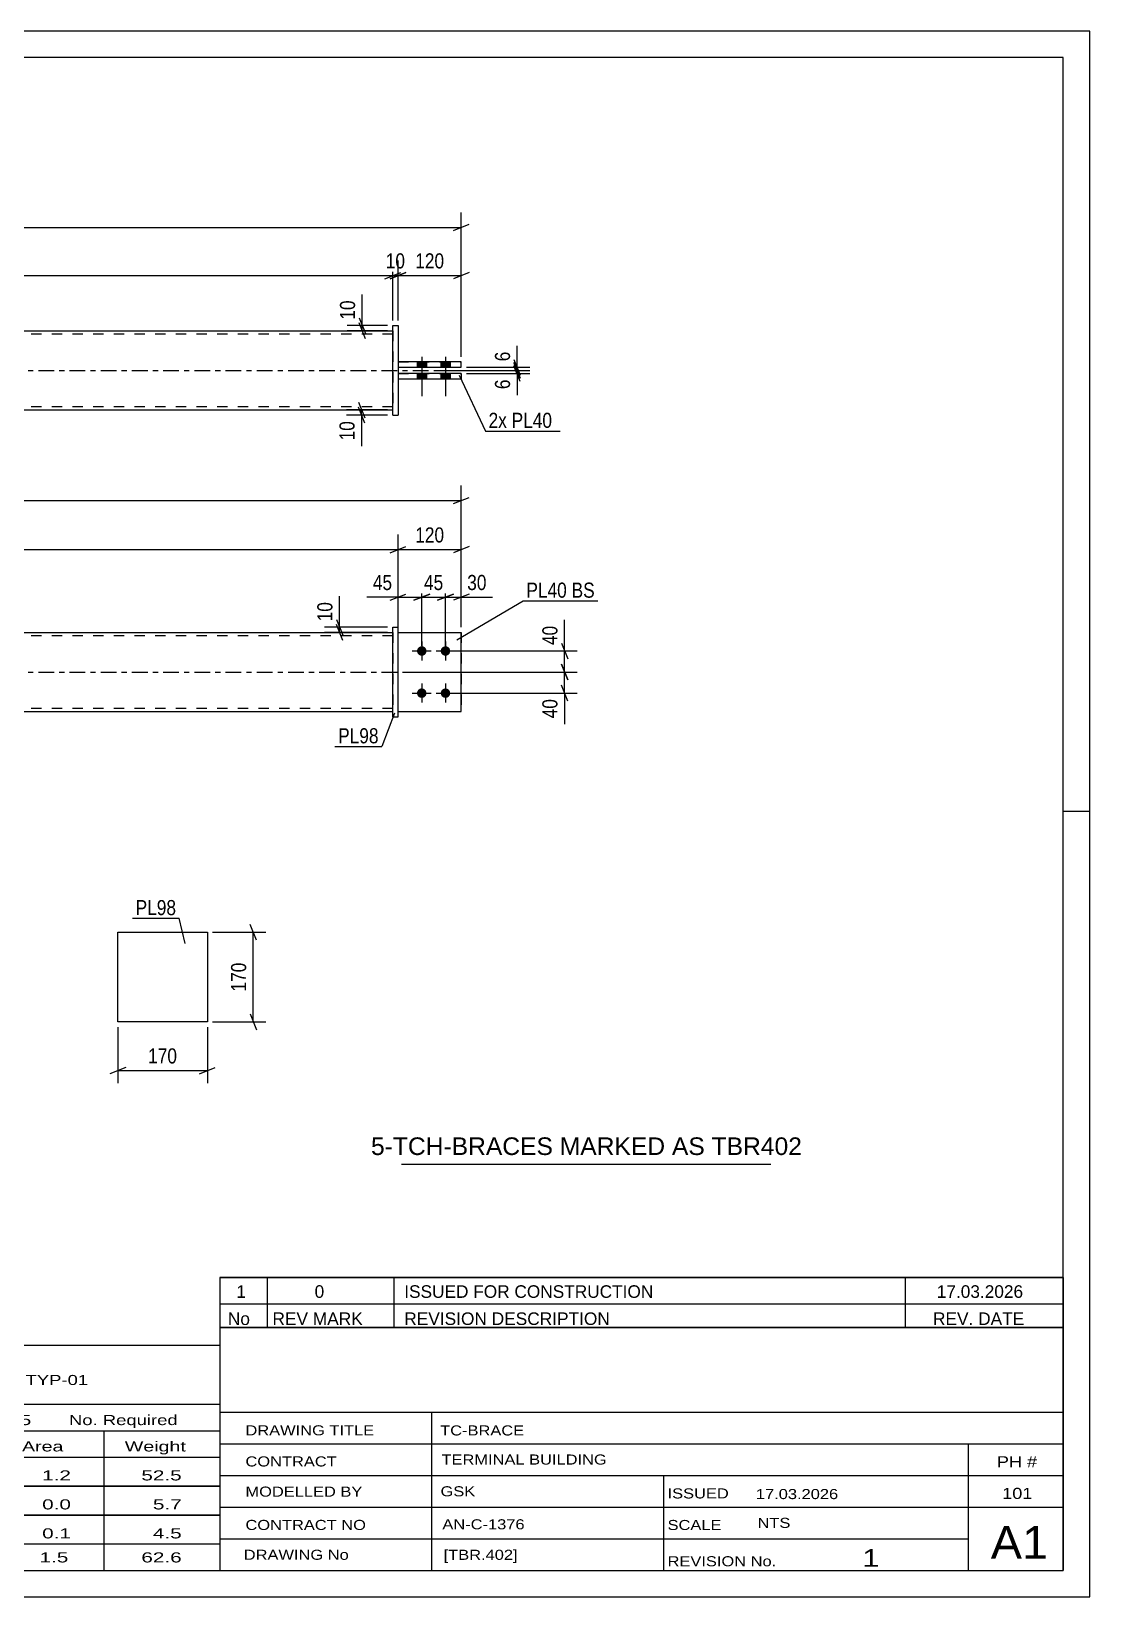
# Model space of a CAD drawing. Header units: millimetres. Extents: x 0 to 420, y 0 to 297.
# Drawn here: x 219.3 to 420, y 0 to 297 of the extents above; entities that cross this region are included whole.
import ezdxf

# ---------------------------------------------------------------- set-up
doc = ezdxf.new("R2010")
doc.units = ezdxf.units.MM
doc.linetypes.add('DXK_LINE_DOT2', pattern=[3.9198, 1.9599, -1.9599])
doc.linetypes.add('DXK_LINE_DOT3', pattern=[5.9187, 2.979, -0.9799, 0.9799, -0.9799])
doc.styles.add('Arial', font='ARIAL.TTF', dxfattribs={"height": 0.2})
doc.styles.add('Arial Narrow', font='ARIALN.TTF', dxfattribs={"height": 0.2})

# ---------------------------------------------------------------- blocks, each defined once
blk = doc.blocks.new('Unknown-580606885-1163')
at = {"color": 5, "linetype": 'Continuous'}
for p, q in [((420, 297), (0, 297)), ((420, 0), (420, 297)), ((415, 292), (5, 292)), ((415, 5), (415, 292)), ((420, 149), (415, 149)), ((5, 5), (415, 5)), ((0, 0), (420, 0))]:
    blk.add_line(p, q, dxfattribs=at)
blk = doc.blocks.new('Bolt-580606885-1761 - 1738')
at = {"linetype": 'Continuous'}
for points in [[(293.32, 180.33), (293.51, 180.31), (293.68, 180.25), (293.85, 180.15), (293.99, 180.03), (294.1, 179.88), (294.17, 179.7), (294.21, 179.52), (294.21, 179.33), (294.17, 179.15), (294.1, 178.98), (293.99, 178.82), (293.85, 178.7), (293.68, 178.6), (293.51, 178.55), (293.32, 178.53), (293.13, 178.55), (292.95, 178.6), (292.79, 178.7), (292.65, 178.82), (292.54, 178.98), (292.46, 179.15), (292.42, 179.33), (292.42, 179.52), (292.46, 179.7), (292.54, 179.88), (292.65, 180.03), (292.79, 180.15), (292.95, 180.25), (293.13, 180.31)], [(297.82, 180.33), (298.01, 180.31), (298.18, 180.25), (298.35, 180.15), (298.49, 180.03), (298.6, 179.88), (298.67, 179.7), (298.71, 179.52), (298.71, 179.33), (298.67, 179.15), (298.6, 178.98), (298.49, 178.82), (298.35, 178.7), (298.18, 178.6), (298.01, 178.55), (297.82, 178.53), (297.63, 178.55), (297.45, 178.6), (297.29, 178.7), (297.15, 178.82), (297.04, 178.98), (296.96, 179.15), (296.92, 179.33), (296.92, 179.52), (296.96, 179.7), (297.04, 179.88), (297.15, 180.03), (297.29, 180.15), (297.45, 180.25), (297.63, 180.31)], [(293.32, 172.33), (293.51, 172.31), (293.68, 172.25), (293.85, 172.15), (293.99, 172.03), (294.1, 171.88), (294.17, 171.7), (294.21, 171.52), (294.21, 171.33), (294.17, 171.15), (294.1, 170.98), (293.99, 170.82), (293.85, 170.7), (293.68, 170.6), (293.51, 170.55), (293.32, 170.53), (293.13, 170.55), (292.95, 170.6), (292.79, 170.7), (292.65, 170.82), (292.54, 170.98), (292.46, 171.15), (292.42, 171.33), (292.42, 171.52), (292.46, 171.7), (292.54, 171.88), (292.65, 172.03), (292.79, 172.15), (292.95, 172.25), (293.13, 172.31)], [(297.82, 172.33), (298.01, 172.31), (298.18, 172.25), (298.35, 172.15), (298.49, 172.03), (298.6, 171.88), (298.67, 171.7), (298.71, 171.52), (298.71, 171.33), (298.67, 171.15), (298.6, 170.98), (298.49, 170.82), (298.35, 170.7), (298.18, 170.6), (298.01, 170.55), (297.82, 170.53), (297.63, 170.55), (297.45, 170.6), (297.29, 170.7), (297.15, 170.82), (297.04, 170.98), (296.96, 171.15), (296.92, 171.33), (296.92, 171.52), (296.96, 171.7), (297.04, 171.88), (297.15, 172.03), (297.29, 172.15), (297.45, 172.25), (297.63, 172.31)]]:
    blk.add_hatch(color=1, dxfattribs=at).paths.add_polyline_path(points)
at = {"color": 1, "linetype": 'Continuous'}
for p, q in [((293.32, 181.23), (293.32, 177.63)), ((297.82, 181.23), (297.82, 177.63)), ((291.52, 179.43), (295.12, 179.43)), ((296.02, 179.43), (299.62, 179.43)), ((293.32, 173.23), (293.32, 169.63)), ((297.82, 173.23), (297.82, 169.63)), ((291.52, 171.43), (295.12, 171.43)), ((296.02, 171.43), (299.62, 171.43))]:
    blk.add_line(p, q, dxfattribs=at)
blk = doc.blocks.new('Part-580606885-1755 - 1738')
at = {"color": 2, "linetype": 'Continuous'}
for p, q in [((287.82, 183.93), (288.82, 183.93)), ((287.82, 166.93), (287.82, 183.93)), ((288.82, 166.93), (288.82, 183.93)), ((287.82, 166.93), (287.82, 166.93)), ((287.82, 166.93), (288.82, 166.93))]:
    blk.add_line(p, q, dxfattribs=at)
at = {"color": 7, "linetype": 'DXK_LINE_DOT2'}
for p, q in [((287.82, 183.93), (288.82, 183.93)), ((287.82, 166.93), (288.82, 166.93))]:
    blk.add_line(p, q, dxfattribs=at)
blk = doc.blocks.new('Part-580606885-1760 - 1738')
at = {"color": 2, "linetype": 'Continuous'}
for p, q in [((94.47, 182.93), (287.82, 182.93)), ((94.47, 167.93), (287.82, 167.93))]:
    blk.add_line(p, q, dxfattribs=at)
at = {"color": 7, "linetype": 'DXK_LINE_DOT2'}
for p, q in [((94.47, 167.93), (94.47, 182.93)), ((287.82, 182.33), (94.47, 182.33)), ((287.82, 182.93), (287.82, 167.93)), ((287.82, 168.53), (94.47, 168.53))]:
    blk.add_line(p, q, dxfattribs=at)
at = {"color": 7, "linetype": 'DXK_LINE_DOT3'}
blk.add_line((84.47, 175.43), (297.82, 175.43), dxfattribs=at)
blk = doc.blocks.new('Part-580606885-1783 - 1738')
at = {"color": 2, "linetype": 'Continuous'}
for p, q in [((288.82, 182.93), (300.82, 182.93)), ((300.82, 182.93), (300.82, 182.93)), ((300.82, 167.93), (300.82, 182.93)), ((288.82, 167.93), (300.82, 167.93))]:
    blk.add_line(p, q, dxfattribs=at)
at = {"color": 7, "linetype": 'DXK_LINE_DOT2'}
for p, q in [((288.82, 182.93), (300.82, 182.93)), ((288.82, 167.93), (288.82, 182.93)), ((288.82, 167.93), (288.82, 167.93)), ((288.82, 167.93), (300.82, 167.93))]:
    blk.add_line(p, q, dxfattribs=at)
blk = doc.blocks.new('Part-580606885-1788 - 1738')
at = {"color": 7, "linetype": 'DXK_LINE_DOT2'}
for p, q in [((288.82, 182.93), (300.82, 182.93)), ((288.82, 167.93), (288.82, 182.93)), ((288.82, 182.93), (300.82, 182.93)), ((300.82, 182.93), (300.82, 182.93)), ((300.82, 182.93), (300.82, 167.93)), ((288.82, 167.93), (288.82, 167.93)), ((288.82, 167.93), (300.82, 167.93)), ((288.82, 167.93), (300.82, 167.93))]:
    blk.add_line(p, q, dxfattribs=at)
blk = doc.blocks.new('Part-580606885-1431 - 1390')
at = {"color": 2, "linetype": 'Continuous'}
for p, q in [((287.82, 241.16), (287.82, 241.16)), ((287.82, 224.16), (287.82, 241.16)), ((287.82, 241.16), (288.82, 241.16)), ((288.82, 241.16), (288.82, 241.16)), ((288.82, 241.16), (288.82, 224.16)), ((287.82, 224.16), (288.82, 224.16)), ((287.82, 224.16), (287.82, 224.16)), ((288.82, 224.16), (288.82, 224.16))]:
    blk.add_line(p, q, dxfattribs=at)
at = {"color": 7, "linetype": 'DXK_LINE_DOT2'}
for p, q in [((287.82, 241.16), (288.82, 241.16)), ((287.82, 224.16), (288.82, 224.16)), ((288.82, 224.16), (288.82, 224.16))]:
    blk.add_line(p, q, dxfattribs=at)
blk = doc.blocks.new('Bolt-580606885-1404 - 1390')
at = {"linetype": 'Continuous'}
for points in [[(294.22, 234.26), (292.42, 234.26), (292.42, 233.26), (294.22, 233.26)], [(294.22, 234.26), (292.42, 234.26), (292.42, 233.26), (294.22, 233.26)], [(294.22, 232.06), (292.42, 232.06), (292.42, 231.06), (294.22, 231.06)], [(294.22, 232.06), (292.42, 232.06), (292.42, 231.06), (294.22, 231.06)], [(298.72, 234.26), (296.92, 234.26), (296.92, 233.26), (298.72, 233.26)], [(298.72, 234.26), (296.92, 234.26), (296.92, 233.26), (298.72, 233.26)], [(298.72, 232.06), (296.92, 232.06), (296.92, 231.06), (298.72, 231.06)], [(298.72, 232.06), (296.92, 232.06), (296.92, 231.06), (298.72, 231.06)]]:
    blk.add_hatch(color=1, dxfattribs=at).paths.add_polyline_path(points)
at = {"color": 1, "linetype": 'Continuous'}
for p, q in [((293.32, 235.26), (293.32, 227.76)), ((293.32, 235.26), (293.32, 227.76)), ((297.82, 235.26), (297.82, 227.76)), ((297.82, 235.26), (297.82, 227.76)), ((292.42, 234.26), (292.42, 233.26)), ((292.42, 234.26), (292.42, 233.26)), ((292.42, 232.06), (292.42, 231.06)), ((292.42, 232.06), (292.42, 231.06)), ((294.22, 234.26), (294.22, 233.26)), ((294.22, 234.26), (294.22, 233.26)), ((294.22, 232.06), (294.22, 231.06)), ((294.22, 232.06), (294.22, 231.06)), ((296.92, 234.26), (296.92, 233.26)), ((296.92, 234.26), (296.92, 233.26)), ((296.92, 232.06), (296.92, 231.06)), ((296.92, 232.06), (296.92, 231.06)), ((298.72, 234.26), (298.72, 233.26)), ((298.72, 234.26), (298.72, 233.26)), ((298.72, 232.06), (298.72, 231.06)), ((298.72, 232.06), (298.72, 231.06))]:
    blk.add_line(p, q, dxfattribs=at)
blk = doc.blocks.new('Part-580606885-1430 - 1390')
at = {"color": 2, "linetype": 'Continuous'}
for p, q in [((94.47, 240.16), (287.82, 240.16)), ((94.47, 225.16), (287.82, 225.16))]:
    blk.add_line(p, q, dxfattribs=at)
at = {"color": 7, "linetype": 'DXK_LINE_DOT2'}
for p, q in [((94.47, 240.16), (94.47, 225.16)), ((287.82, 239.56), (94.47, 239.56)), ((287.82, 240.16), (287.82, 225.16)), ((287.82, 225.76), (94.47, 225.76))]:
    blk.add_line(p, q, dxfattribs=at)
at = {"color": 7, "linetype": 'DXK_LINE_DOT3'}
blk.add_line((84.47, 232.66), (297.82, 232.66), dxfattribs=at)
blk = doc.blocks.new('Part-580606885-1457 - 1390')
at = {"color": 2, "linetype": 'Continuous'}
for p, q in [((300.82, 232.06), (288.82, 232.06)), ((300.82, 232.06), (300.82, 231.06)), ((288.82, 231.06), (300.82, 231.06))]:
    blk.add_line(p, q, dxfattribs=at)
at = {"color": 7, "linetype": 'DXK_LINE_DOT2'}
for p, q in [((288.82, 232.06), (288.82, 231.06)), ((288.82, 232.06), (300.82, 232.06)), ((288.82, 231.06), (300.82, 231.06))]:
    blk.add_line(p, q, dxfattribs=at)
blk = doc.blocks.new('Part-580606885-1462 - 1390')
at = {"color": 2, "linetype": 'Continuous'}
for p, q in [((300.82, 234.26), (288.82, 234.26)), ((288.82, 233.26), (300.82, 233.26)), ((300.82, 233.26), (300.82, 234.26))]:
    blk.add_line(p, q, dxfattribs=at)
at = {"color": 7, "linetype": 'DXK_LINE_DOT2'}
for p, q in [((288.82, 234.26), (288.82, 233.26)), ((288.82, 234.26), (300.82, 234.26)), ((288.82, 233.26), (300.82, 233.26))]:
    blk.add_line(p, q, dxfattribs=at)
blk = doc.blocks.new('Part-580606885-2280 - 2274')
at = {"color": 2, "linetype": 'Continuous'}
for p, q in [((235.66, 109.06), (235.66, 126.06)), ((235.66, 126.06), (252.66, 126.06)), ((252.66, 126.06), (252.66, 109.06)), ((252.66, 109.06), (235.66, 109.06))]:
    blk.add_line(p, q, dxfattribs=at)
blk = doc.blocks.new('StraightDimension-580606885-1951 - 1738')
at = {"color": 7, "linetype": 'Continuous'}
for p, q in [((82.97, 208.58), (79.97, 207.38)), ((81.47, 183.93), (81.47, 210.83)), ((81.47, 207.98), (300.82, 207.98)), ((299.32, 207.38), (302.32, 208.58)), ((300.82, 183.93), (300.82, 210.83))]:
    blk.add_line(p, q, dxfattribs=at)
at = {"color": 0}
blk.add_wipeout([(195.4, 208.73), (195.4, 212.93), (186.89, 212.93), (186.89, 208.73)], dxfattribs=at)
at = {"color": 3, "style": 'Arial Narrow'}
blk.add_text('2193', height=2.863, dxfattribs=at).set_placement((187.49, 209.33))
blk = doc.blocks.new('StraightDimension-580606885-1790 - 1738')
at = {"color": 7, "linetype": 'Continuous'}
for p, q in [((277.12, 185.43), (278.32, 182.43)), ((278.32, 181.43), (277.12, 184.43)), ((286.82, 183.93), (274.87, 183.93)), ((286.82, 182.93), (274.87, 182.93)), ((277.72, 182.93), (277.72, 183.93))]:
    blk.add_line(p, q, dxfattribs=at)
at = {"color": 0}
blk.add_wipeout([(276.97, 189.31), (272.77, 189.31), (272.77, 184.45), (276.97, 184.45)], dxfattribs=at)
at = {"color": 7, "linetype": 'Continuous'}
blk.add_line((277.72, 183.93), (277.72, 189.83), dxfattribs=at)
blk.add_line((277.72, 183.93), (277.72, 189.83), dxfattribs=at)
at = {"color": 3, "style": 'Arial Narrow'}
blk.add_text('10', height=2.863, rotation=90.0002, dxfattribs=at).set_placement((276.37, 185.05))
blk = doc.blocks.new('StraightDimension-580606885-2000 - 1738')
at = {"color": 7, "linetype": 'Continuous'}
for p, q in [((296.32, 189.04), (299.32, 190.24)), ((297.82, 180.43), (297.82, 192.49)), ((302.32, 190.24), (299.32, 189.04)), ((300.82, 183.93), (300.82, 192.49)), ((297.82, 189.64), (300.82, 189.64))]:
    blk.add_line(p, q, dxfattribs=at)
at = {"color": 0}
blk.add_wipeout([(306.2, 190.39), (306.2, 194.59), (301.34, 194.59), (301.34, 190.39)], dxfattribs=at)
at = {"color": 7, "linetype": 'Continuous'}
blk.add_line((300.82, 189.64), (306.72, 189.64), dxfattribs=at)
blk.add_line((300.82, 189.64), (306.72, 189.64), dxfattribs=at)
at = {"color": 3, "style": 'Arial Narrow'}
blk.add_text('30', height=2.863, dxfattribs=at).set_placement((301.94, 190.99))
blk = doc.blocks.new('StraightDimension-580606885-1893 - 1738')
at = {"color": 7, "linetype": 'Continuous'}
for p, q in [((94.97, 199.26), (91.97, 198.06)), ((93.47, 183.93), (93.47, 201.51)), ((287.32, 198.06), (290.32, 199.26)), ((288.82, 183.93), (288.82, 201.51)), ((93.47, 198.66), (288.82, 198.66))]:
    blk.add_line(p, q, dxfattribs=at)
at = {"color": 0}
blk.add_wipeout([(195.4, 199.41), (195.4, 203.61), (186.89, 203.61), (186.89, 199.41)], dxfattribs=at)
at = {"color": 3, "style": 'Arial Narrow'}
blk.add_text('1953', height=2.863, dxfattribs=at).set_placement((187.49, 200.01))
blk = doc.blocks.new('StraightDimension-580606885-1912 - 1738')
at = {"color": 7, "linetype": 'Continuous'}
for p, q in [((287.32, 198.06), (290.32, 199.26)), ((288.82, 183.93), (288.82, 201.51)), ((302.32, 199.26), (299.32, 198.06)), ((300.82, 183.93), (300.82, 201.51)), ((288.82, 198.66), (300.82, 198.66))]:
    blk.add_line(p, q, dxfattribs=at)
at = {"color": 0}
blk.add_wipeout([(298.16, 199.41), (298.16, 203.61), (291.48, 203.61), (291.48, 199.41)], dxfattribs=at)
at = {"color": 3, "style": 'Arial Narrow'}
blk.add_text('120', height=2.863, dxfattribs=at).set_placement((292.08, 200.01))
blk = doc.blocks.new('StraightDimension-580606885-1932 - 1738')
at = {"color": 7, "linetype": 'Continuous'}
for p, q in [((298.82, 179.43), (322.8, 179.43)), ((319.8, 180.93), (321, 177.93)), ((320.4, 175.43), (320.4, 179.43)), ((289.82, 175.43), (322.8, 175.43)), ((321, 173.93), (319.8, 176.93))]:
    blk.add_line(p, q, dxfattribs=at)
at = {"color": 0}
blk.add_wipeout([(319.65, 184.81), (315.45, 184.81), (315.45, 179.95), (319.65, 179.95)], dxfattribs=at)
at = {"color": 7, "linetype": 'Continuous'}
blk.add_line((320.4, 179.43), (320.4, 185.33), dxfattribs=at)
blk.add_line((320.4, 179.43), (320.4, 185.33), dxfattribs=at)
at = {"color": 3, "style": 'Arial Narrow'}
blk.add_text('40', height=2.863, rotation=90.0002, dxfattribs=at).set_placement((319.05, 180.55))
blk = doc.blocks.new('StraightDimension-580606885-1941 - 1738')
at = {"color": 7, "linetype": 'Continuous'}
for p, q in [((289.82, 175.43), (322.8, 175.43)), ((319.8, 176.93), (321, 173.93)), ((320.4, 171.43), (320.4, 175.43)), ((321, 169.93), (319.8, 172.93)), ((298.82, 171.43), (322.8, 171.43))]:
    blk.add_line(p, q, dxfattribs=at)
at = {"color": 0}
blk.add_wipeout([(319.65, 170.9), (315.45, 170.9), (315.45, 166.05), (319.65, 166.05)], dxfattribs=at)
at = {"color": 7, "linetype": 'Continuous'}
blk.add_line((320.4, 171.43), (320.4, 165.52), dxfattribs=at)
blk.add_line((320.4, 171.43), (320.4, 165.52), dxfattribs=at)
at = {"color": 3, "style": 'Arial Narrow'}
blk.add_text('40', height=2.863, rotation=90.0002, dxfattribs=at).set_placement((319.05, 166.65))
blk = doc.blocks.new('StraightDimension-580606885-1971 - 1738')
at = {"color": 7, "linetype": 'Continuous'}
for p, q in [((287.32, 189.04), (290.32, 190.24)), ((288.82, 183.93), (288.82, 192.49)), ((294.82, 190.24), (291.82, 189.04)), ((293.32, 180.43), (293.32, 192.49)), ((288.82, 189.64), (293.32, 189.64))]:
    blk.add_line(p, q, dxfattribs=at)
at = {"color": 0}
blk.add_wipeout([(288.29, 190.39), (288.29, 194.59), (283.44, 194.59), (283.44, 190.39)], dxfattribs=at)
at = {"color": 7, "linetype": 'Continuous'}
blk.add_line((288.82, 189.64), (282.91, 189.64), dxfattribs=at)
blk.add_line((288.82, 189.64), (282.91, 189.64), dxfattribs=at)
at = {"color": 3, "style": 'Arial Narrow'}
blk.add_text('45', height=2.863, dxfattribs=at).set_placement((284.04, 190.99))
blk = doc.blocks.new('StraightDimension-580606885-1987 - 1738')
at = {"color": 7, "linetype": 'Continuous'}
for p, q in [((291.82, 189.04), (294.82, 190.24)), ((293.32, 180.43), (293.32, 192.49)), ((299.32, 190.24), (296.32, 189.04)), ((297.82, 180.43), (297.82, 192.49)), ((293.32, 189.64), (297.82, 189.64))]:
    blk.add_line(p, q, dxfattribs=at)
at = {"color": 0}
blk.add_wipeout([(298, 190.39), (298, 194.59), (293.14, 194.59), (293.14, 190.39)], dxfattribs=at)
at = {"color": 3, "style": 'Arial Narrow'}
blk.add_text('45', height=2.863, dxfattribs=at).set_placement((293.74, 190.99))
blk = doc.blocks.new('StraightDimension-580606885-1611 - 1390')
at = {"color": 7, "linetype": 'Continuous'}
for p, q in [((296.57, 232.66), (313.81, 232.66)), ((301.82, 232.06), (313.81, 232.06)), ((310.81, 234.16), (312.01, 231.16)), ((312.01, 230.56), (310.81, 233.56)), ((311.41, 232.06), (311.41, 232.66))]:
    blk.add_line(p, q, dxfattribs=at)
at = {"color": 0}
blk.add_wipeout([(310.66, 231.54), (306.46, 231.54), (306.46, 228.51), (310.66, 228.51)], dxfattribs=at)
at = {"color": 7, "linetype": 'Continuous'}
blk.add_line((311.41, 232.06), (311.41, 227.98), dxfattribs=at)
blk.add_line((311.41, 232.06), (311.41, 227.98), dxfattribs=at)
at = {"color": 3, "style": 'Arial Narrow'}
blk.add_text('6', height=2.86, rotation=90.0002, dxfattribs=at).set_placement((310.06, 229.11))
blk = doc.blocks.new('StraightDimension-580606885-1478 - 1390')
at = {"color": 7, "linetype": 'Continuous'}
for p, q in [((286.82, 241.16), (279.17, 241.16)), ((281.42, 242.66), (282.62, 239.66)), ((282.62, 238.66), (281.42, 241.66)), ((282.02, 240.16), (282.02, 241.16)), ((286.82, 240.16), (279.17, 240.16))]:
    blk.add_line(p, q, dxfattribs=at)
at = {"color": 0}
blk.add_wipeout([(281.27, 246.54), (277.07, 246.54), (277.07, 241.69), (281.27, 241.69)], dxfattribs=at)
at = {"color": 7, "linetype": 'Continuous'}
blk.add_line((282.02, 241.16), (282.02, 247.07), dxfattribs=at)
blk.add_line((282.02, 241.16), (282.02, 247.07), dxfattribs=at)
at = {"color": 3, "style": 'Arial Narrow'}
blk.add_text('10', height=2.863, rotation=90.0002, dxfattribs=at).set_placement((280.67, 242.29))
blk = doc.blocks.new('StraightDimension-580606885-1464 - 1390')
at = {"color": 7, "linetype": 'Continuous'}
for p, q in [((281.32, 226.66), (282.52, 223.66)), ((286.82, 225.16), (279.07, 225.16)), ((286.82, 224.16), (279.07, 224.16)), ((282.52, 222.66), (281.32, 225.66)), ((281.92, 224.16), (281.92, 225.16))]:
    blk.add_line(p, q, dxfattribs=at)
at = {"color": 0}
blk.add_wipeout([(281.17, 223.64), (276.97, 223.64), (276.97, 218.78), (281.17, 218.78)], dxfattribs=at)
at = {"color": 7, "linetype": 'Continuous'}
blk.add_line((281.92, 224.16), (281.92, 218.26), dxfattribs=at)
blk.add_line((281.92, 224.16), (281.92, 218.26), dxfattribs=at)
at = {"color": 3, "style": 'Arial Narrow'}
blk.add_text('10', height=2.863, rotation=90.0002, dxfattribs=at).set_placement((280.57, 219.38))
blk = doc.blocks.new('StraightDimension-580606885-1620 - 1390')
at = {"color": 7, "linetype": 'Continuous'}
for p, q in [((310.81, 234.76), (312.01, 231.76)), ((296.57, 232.66), (313.81, 232.66)), ((301.82, 233.26), (313.81, 233.26)), ((312.01, 231.16), (310.81, 234.16)), ((311.41, 232.66), (311.41, 233.26))]:
    blk.add_line(p, q, dxfattribs=at)
at = {"color": 0}
blk.add_wipeout([(310.66, 236.82), (306.46, 236.82), (306.46, 233.79), (310.66, 233.79)], dxfattribs=at)
at = {"color": 7, "linetype": 'Continuous'}
blk.add_line((311.41, 233.26), (311.41, 237.34), dxfattribs=at)
blk.add_line((311.41, 233.26), (311.41, 237.34), dxfattribs=at)
at = {"color": 3, "style": 'Arial Narrow'}
blk.add_text('6', height=2.86, rotation=90.0002, dxfattribs=at).set_placement((310.06, 234.39))
blk = doc.blocks.new('StraightDimension-580606885-1629 - 1390')
at = {"color": 7, "linetype": 'Continuous'}
for p, q in [((94.47, 242.16), (94.47, 253.51)), ((287.82, 242.16), (287.82, 253.51)), ((95.97, 251.26), (92.97, 250.06)), ((94.47, 250.66), (287.82, 250.66)), ((286.32, 250.06), (289.32, 251.26))]:
    blk.add_line(p, q, dxfattribs=at)
at = {"color": 0}
blk.add_wipeout([(195.4, 251.41), (195.4, 255.61), (186.89, 255.61), (186.89, 251.41)], dxfattribs=at)
at = {"color": 3, "style": 'Arial Narrow'}
blk.add_text('1933', height=2.863, dxfattribs=at).set_placement((187.49, 252.01))
blk = doc.blocks.new('StraightDimension-580606885-1639 - 1390')
at = {"color": 7, "linetype": 'Continuous'}
for p, q in [((287.82, 242.16), (287.82, 253.51)), ((288.82, 242.16), (288.82, 253.51)), ((286.32, 250.06), (289.32, 251.26)), ((290.32, 251.26), (287.32, 250.06)), ((287.82, 250.66), (288.82, 250.66))]:
    blk.add_line(p, q, dxfattribs=at)
at = {"color": 0}
blk.add_wipeout([(290.75, 251.41), (290.75, 255.61), (285.89, 255.61), (285.89, 251.41)], dxfattribs=at)
at = {"color": 3, "style": 'Arial Narrow'}
blk.add_text('10', height=2.863, dxfattribs=at).set_placement((286.49, 252.01))
blk = doc.blocks.new('StraightDimension-580606885-1649 - 1390')
at = {"color": 7, "linetype": 'Continuous'}
for p, q in [((288.82, 242.16), (288.82, 253.51)), ((300.82, 235.26), (300.82, 253.51)), ((287.32, 250.06), (290.32, 251.26)), ((288.82, 250.66), (300.82, 250.66)), ((302.32, 251.26), (299.32, 250.06))]:
    blk.add_line(p, q, dxfattribs=at)
at = {"color": 0}
blk.add_wipeout([(298.16, 251.41), (298.16, 255.61), (291.48, 255.61), (291.48, 251.41)], dxfattribs=at)
at = {"color": 3, "style": 'Arial Narrow'}
blk.add_text('120', height=2.863, dxfattribs=at).set_placement((292.08, 252.01))
blk = doc.blocks.new('StraightDimension-580606885-1680 - 1390')
at = {"color": 7, "linetype": 'Continuous'}
for p, q in [((81.47, 235.26), (81.47, 262.65)), ((300.82, 235.26), (300.82, 262.65)), ((82.97, 260.4), (79.97, 259.2)), ((81.47, 259.8), (300.82, 259.8)), ((299.32, 259.2), (302.32, 260.4))]:
    blk.add_line(p, q, dxfattribs=at)
at = {"color": 0}
blk.add_wipeout([(195.4, 260.55), (195.4, 264.75), (186.89, 264.75), (186.89, 260.55)], dxfattribs=at)
at = {"color": 3, "style": 'Arial Narrow'}
blk.add_text('2193', height=2.863, dxfattribs=at).set_placement((187.49, 261.15))
blk = doc.blocks.new('StraightDimension-580606885-2287 - 2274')
at = {"color": 7, "linetype": 'Continuous'}
for p, q in [((253.66, 126.06), (263.76, 126.06)), ((261.96, 124.56), (260.76, 127.56)), ((261.36, 109.06), (261.36, 126.06)), ((260.76, 110.56), (261.96, 107.56)), ((253.66, 109.06), (263.76, 109.06))]:
    blk.add_line(p, q, dxfattribs=at)
at = {"color": 0}
blk.add_wipeout([(260.61, 120.9), (256.41, 120.9), (256.41, 114.22), (260.61, 114.22)], dxfattribs=at)
at = {"color": 3, "style": 'Arial Narrow'}
blk.add_text('170', height=2.863, rotation=90.0002, dxfattribs=at).set_placement((260.01, 114.82))
blk = doc.blocks.new('StraightDimension-580606885-2282 - 2274')
at = {"color": 7, "linetype": 'Continuous'}
for p, q in [((235.66, 108.06), (235.66, 97.42)), ((252.66, 108.06), (252.66, 97.42)), ((237.16, 100.42), (234.16, 99.22)), ((235.66, 99.82), (252.66, 99.82)), ((251.16, 99.22), (254.16, 100.42))]:
    blk.add_line(p, q, dxfattribs=at)
at = {"color": 0}
blk.add_wipeout([(247.5, 100.57), (247.5, 104.77), (240.82, 104.77), (240.82, 100.57)], dxfattribs=at)
at = {"color": 3, "style": 'Arial Narrow'}
blk.add_text('170', height=2.863, dxfattribs=at).set_placement((241.42, 101.17))
blk = doc.blocks.new('Unknown-580606885-4274')
at = {"color": 7, "linetype": 'Continuous'}
for p, q in [((255, 51.05), (255, 5)), ((255, 51.05), (415, 51.05)), ((415, 51), (415, 5)), ((255, 35), (415, 35)), ((295.14, 35), (295.14, 5)), ((255, 29), (415, 29)), ((397, 5.05), (397, 29.05)), ((255, 23), (415, 23)), ((339.14, 23), (339.14, 5)), ((255, 17), (415, 17)), ((255, 11), (397, 11)), ((255, 5), (415, 5))]:
    blk.add_line(p, q, dxfattribs=at)
at = {"color": 7, "style": 'Arial Narrow'}
for s, height, width, p in [('DRAWING TITLE', 1.9089, 1.425378, (259.88, 30.61)), ('TC-BRACE', 1.909, 1.425378, (296.81, 30.59)), ('TERMINAL BUILDING', 1.9089, 1.425378, (297.06, 25.07)), ('CONTRACT', 1.909, 1.425378, (259.88, 24.71)), ('MODELLED BY', 1.9089, 1.425378, (259.88, 18.98)), ('GSK', 1.909, 1.425378, (296.88, 19.04)), ('ISSUED', 1.909, 1.425378, (339.94, 18.64)), ('17.03.2026', 1.909, 1.425378, (356.69, 18.52)), ('CONTRACT NO', 1.9089, 1.425378, (259.88, 12.66)), ('AN-C-1376', 1.909, 1.425378, (297.23, 12.78)), ('SCALE', 1.909, 1.425378, (339.94, 12.65)), ('A1', 6.204, 1.25, (401.24, 7.2)), ('DRAWING No', 1.909, 1.425378, (259.56, 7)), ('[TBR.402]', 1.909, 1.425378, (297.46, 6.99)), ('1', 3.34, 1.5, (376.91, 5.68)), ('REVISION No.', 1.9089, 1.425378, (339.94, 5.77))]:
    blk.add_text(s, height=height, dxfattribs=dict(at, width=width)).set_placement(p)
at = {"color": 7, "linetype": 'Continuous', "style": 'Arial Narrow'}
for s, height, width, p in [('PH #', 2.1, 1.42538, (402.4, 24.55)), ('101', 2.1, 1.42538, (403.41, 18.55)), ('NTS', 1.909, 1.425378, (357, 13.05))]:
    blk.add_text(s, height=height, dxfattribs=dict(at, width=width)).set_placement(p)
blk = doc.blocks.new('Unknown-580606885-4275')
at = {"color": 7, "linetype": 'Continuous'}
for p, q in [((255, 60.55), (415, 60.55)), ((415, 60.55), (255, 60.55)), ((255, 60.55), (255, 55.55)), ((264, 60.55), (264, 55.55)), ((288, 60.55), (288, 55.55)), ((385, 60.55), (385, 55.55)), ((415, 60.55), (415, 55.55)), ((255, 55.55), (415, 55.55)), ((255, 55.55), (255, 51.05)), ((255, 55.55), (415, 55.55)), ((264, 55.55), (264, 51.05)), ((288, 55.55), (288, 51.05)), ((385, 55.55), (385, 51.05)), ((415, 55.55), (415, 51.05)), ((415, 51.05), (255, 51.05))]:
    blk.add_line(p, q, dxfattribs=at)
at = {"color": 7, "linetype": 'Continuous', "style": 'Arial Narrow'}
for s, height, width, p in [('1', 2.39, 1.196471, (258.16, 56.7)), ('0', 2.39, 1.196471, (273, 56.7)), ('ISSUED FOR CONSTRUCTION', 2.3861, 1.196471, (290, 56.7)), ('17.03.2026', 2.386, 1.196471, (391, 56.7)), ('No', 2.386, 1.2, (256.54, 51.55)), ('REV MARK', 2.386, 1.2, (265, 51.55)), ('REVISION DESCRIPTION', 2.3861, 1.2, (290, 51.55)), ('REV. DATE', 2.386, 1.2, (390.28, 51.55))]:
    blk.add_text(s, height=height, dxfattribs=dict(at, width=width)).set_placement(p)
blk = doc.blocks.new('Unknown-580606885-4276')
at = {"color": 7, "linetype": 'Continuous'}
for p, q in [((95, 47.75), (255, 47.75)), ((95, 36.5), (95, 47.75)), ((255, 47.75), (255, 36.5)), ((95, 36.5), (255, 36.5)), ((95, 36.5), (95, 31.5)), ((255, 36.5), (255, 31.5)), ((95, 31.5), (255, 31.5)), ((95, 31.5), (95, 26.5)), ((119, 31.5), (119, 26.5)), ((154.5, 31.5), (154.5, 26.5)), ((180.5, 31.5), (180.5, 26.5)), ((193.5, 31.5), (193.5, 26.5)), ((211, 31.5), (211, 26.5)), ((233, 31.5), (233, 26.5)), ((255, 31.5), (255, 26.5)), ((95, 26.5), (255, 26.5)), ((95, 26.45), (95, 21.05)), ((95, 26.45), (255, 26.45)), ((119, 26.5), (119, 21)), ((154.5, 26.5), (154.5, 21)), ((180.5, 26.5), (180.5, 21)), ((193.5, 26.5), (193.5, 21)), ((211, 26.5), (211, 21)), ((233, 26.5), (233, 21)), ((255, 26.45), (255, 21.05)), ((95, 21.05), (255, 21.05)), ((95, 20.95), (95, 15.55)), ((95, 20.95), (255, 20.95)), ((119, 21), (119, 15.5)), ((154.5, 21), (154.5, 15.5)), ((180.5, 21), (180.5, 15.5)), ((193.5, 21), (193.5, 15.5)), ((211, 21), (211, 15.5)), ((233, 21), (233, 15.5)), ((255, 20.95), (255, 15.55)), ((95, 15.55), (255, 15.55)), ((95, 15.45), (95, 10.05)), ((95, 15.45), (255, 15.45)), ((119, 15.5), (119, 10)), ((154.5, 15.5), (154.5, 10)), ((180.5, 15.5), (180.5, 10)), ((193.5, 15.5), (193.5, 10)), ((211, 15.5), (211, 10)), ((233, 15.5), (233, 10)), ((255, 15.45), (255, 10.05)), ((95, 10.05), (255, 10.05)), ((95, 10), (255, 10)), ((95, 10), (95, 5)), ((211, 10), (211, 5)), ((233, 10), (233, 5)), ((255, 10), (255, 5)), ((95, 5), (255, 5))]:
    blk.add_line(p, q, dxfattribs=at)
at = {"color": 7, "style": 'Arial Narrow'}
for s, height, width, p in [('GENERAL NOTES & WELD DETAILS :', 2.8633, 1.4, (96.15, 40.06)), ('REFER TYP DRAWING TYP-01', 1.9089, 1.6, (179.7, 40.16)), ("MATERIAL LIST FOR ASSEMBLY MK'D", 1.9089, 1.6, (96.15, 32.56)), ('TBR402', 1.909, 1.794707, (187.59, 32.47)), ('5', 1.91, 1.794707, (217.08, 32.56)), ('No. Required', 1.9089, 1.6, (226.41, 32.56)), ('Mark', 1.909, 1.7, (96.34, 27.5)), ('Profile', 1.909, 1.7, (129.41, 27.5)), ('Material', 1.909, 1.7, (159.54, 27.56)), ('No.', 1.909, 1.7, (184.5, 27.56)), ('Length', 1.909, 1.7, (195, 27.56)), ('Area', 1.909, 1.7, (217.5, 27.56)), ('Weight', 1.909, 1.7, (237, 27.56))]:
    blk.add_text(s, height=height, dxfattribs=dict(at, width=width)).set_placement(p)
at = {"color": 7, "linetype": 'Continuous', "style": 'Arial Narrow'}
for s, height, width, p in [('TBR402', 1.909, 1.794707, (96.5, 22.06)), ('SHS150*6', 1.909, 1.794707, (121, 22.06)), ('E350', 1.909, 1.794707, (160.74, 22.06)), ('1', 1.91, 1.794707, (184.86, 22.06)), ('1933', 1.909, 1.794707, (197.58, 22.06)), ('1.2', 1.909, 1.794707, (221.32, 22.06)), ('52.5', 1.909, 1.794707, (240.14, 22.06)), ('PL40', 1.909, 1.794707, (96.5, 16.56)), ('PL10*120', 1.909, 1.794707, (121, 16.56)), ('E350', 1.909, 1.794707, (160.74, 16.56)), ('4', 1.91, 1.794707, (184.86, 16.56)), ('150', 1.909, 1.794707, (199.77, 16.56)), ('0.0', 1.909, 1.794707, (221.32, 16.56)), ('5.7', 1.909, 1.794707, (242.33, 16.56)), ('PL98', 1.909, 1.794707, (96.5, 11.06)), ('PL10*170', 1.909, 1.794707, (121, 11.06)), ('E350', 1.909, 1.794707, (160.74, 11.06)), ('2', 1.91, 1.794707, (184.86, 11.06)), ('170', 1.909, 1.794707, (199.77, 11.06)), ('0.1', 1.909, 1.794707, (221.32, 11.06)), ('4.5', 1.909, 1.794707, (242.33, 11.06)), ('Total', 1.909, 1.7, (197.33, 6.5)), ('1.5', 1.909, 1.794707, (220.83, 6.5)), ('62.6', 1.909, 1.794707, (240.14, 6.5))]:
    blk.add_text(s, height=height, dxfattribs=dict(at, width=width)).set_placement(p)
blk = doc.blocks.new('Unknown-580606885-4277')
at = {"color": 7, "linetype": 'Continuous'}
blk.add_line((289.5, 82.05), (359.5, 82.05), dxfattribs=at)
at = {"color": 7, "style": 'Arial'}
blk.add_text('5-TCH-BRACES MARKED AS TBR402', height=3.3428, dxfattribs=at).set_placement((283.69, 83.8))
blk = doc.blocks.new('Mark-580606885-1751 - 1738')
at = {"color": 0}
blk.add_wipeout([(285.14, 161.91), (285.14, 164.91), (277.46, 164.91), (277.46, 161.91)], dxfattribs=at)
blk.add_wipeout([(285.14, 161.91), (285.14, 164.91), (277.46, 164.91), (277.46, 161.91)], dxfattribs=at)
at = {"color": 30, "linetype": 'Continuous'}
for p in [(288.12, 167.62), (276.86, 161.31)]:
    blk.add_line(p, (285.74, 161.31), dxfattribs=at)
at = {"color": 3, "style": 'Arial Narrow'}
blk.add_text('PL98', height=2.863, dxfattribs=at).set_placement((277.46, 161.91))
blk = doc.blocks.new('MarkSet-580606885-2038 - 1738')
at = {"color": 0}
blk.add_wipeout([(320.84, 189.54), (320.84, 192.54), (313.16, 192.54), (313.16, 189.54)], dxfattribs=at)
blk.add_wipeout([(320.84, 189.54), (320.84, 192.54), (313.16, 192.54), (313.16, 189.54)], dxfattribs=at)
at = {"color": 30, "linetype": 'Continuous'}
blk.add_line((299.97, 181.56), (312.56, 188.94), dxfattribs=at)
at = {"color": 0}
blk.add_wipeout([(326.12, 189.54), (326.12, 192.54), (321.74, 192.54), (321.74, 189.54)], dxfattribs=at)
blk.add_wipeout([(326.12, 189.54), (326.12, 192.54), (321.74, 192.54), (321.74, 189.54)], dxfattribs=at)
at = {"color": 30, "linetype": 'Continuous'}
blk.add_line((312.56, 188.94), (326.72, 188.94), dxfattribs=at)
at = {"color": 3, "style": 'Arial Narrow'}
for s, p in [('PL40', (313.16, 189.54)), ('BS', (321.74, 189.54))]:
    blk.add_text(s, height=2.863, dxfattribs=at).set_placement(p)
blk = doc.blocks.new('MarkSet-580606885-1729 - 1390')
at = {"color": 0}
blk.add_wipeout([(309.46, 221.76), (309.46, 224.76), (305.99, 224.76), (305.99, 221.76)], dxfattribs=at)
blk.add_wipeout([(309.46, 221.76), (309.46, 224.76), (305.99, 224.76), (305.99, 221.76)], dxfattribs=at)
at = {"color": 30, "linetype": 'Continuous'}
blk.add_line((300.43, 231.79), (305.39, 221.16), dxfattribs=at)
at = {"color": 0}
blk.add_wipeout([(318.04, 221.76), (318.04, 224.76), (310.36, 224.76), (310.36, 221.76)], dxfattribs=at)
blk.add_wipeout([(318.04, 221.76), (318.04, 224.76), (310.36, 224.76), (310.36, 221.76)], dxfattribs=at)
at = {"color": 30, "linetype": 'Continuous'}
blk.add_line((305.39, 221.16), (319.54, 221.16), dxfattribs=at)
at = {"color": 3, "style": 'Arial Narrow'}
for s, p in [('2x', (305.99, 221.76)), ('PL40', (310.36, 221.76))]:
    blk.add_text(s, height=2.863, dxfattribs=at).set_placement(p)
blk = doc.blocks.new('Mark-580606885-2276 - 2274')
at = {"color": 0}
blk.add_wipeout([(246.72, 129.31), (246.72, 132.31), (239.05, 132.31), (239.05, 129.31)], dxfattribs=at)
blk.add_wipeout([(246.72, 129.31), (246.72, 132.31), (239.05, 132.31), (239.05, 129.31)], dxfattribs=at)
at = {"color": 30, "linetype": 'Continuous'}
for p in [(238.45, 128.71), (248.43, 123.92)]:
    blk.add_line(p, (247.32, 128.71), dxfattribs=at)
at = {"color": 3, "style": 'Arial Narrow'}
blk.add_text('PL98', height=2.863, dxfattribs=at).set_placement((239.05, 129.31))

msp = doc.modelspace()

# ---------------------------------------------------------------- block references
for name in ['Unknown-580606885-1163', 'Part-580606885-1431 - 1390', 'Part-580606885-1430 - 1390', 'Bolt-580606885-1404 - 1390', 'Part-580606885-1462 - 1390', 'Part-580606885-1457 - 1390', 'Part-580606885-1760 - 1738', 'Part-580606885-1755 - 1738', 'Part-580606885-1783 - 1738', 'Part-580606885-1788 - 1738', 'Bolt-580606885-1761 - 1738', 'Part-580606885-2280 - 2274', 'Unknown-580606885-4277', 'Unknown-580606885-4275', 'Unknown-580606885-4274', 'Unknown-580606885-4276']:
    msp.add_blockref(name, (0, 0))

# ---------------------------------------------------------------- next in the draw order: block references
for name in ['StraightDimension-580606885-1478 - 1390', 'StraightDimension-580606885-1611 - 1390', 'StraightDimension-580606885-1464 - 1390', 'StraightDimension-580606885-1951 - 1738', 'Mark-580606885-1751 - 1738', 'Mark-580606885-2276 - 2274', 'StraightDimension-580606885-2287 - 2274']:
    msp.add_blockref(name, (0, 0))

# ---------------------------------------------------------------- next in the draw order: block references
for name in ['StraightDimension-580606885-1629 - 1390', 'StraightDimension-580606885-1620 - 1390', 'StraightDimension-580606885-2000 - 1738', 'StraightDimension-580606885-1790 - 1738', 'StraightDimension-580606885-2282 - 2274']:
    msp.add_blockref(name, (0, 0))

# ---------------------------------------------------------------- next in the draw order: block references
for name in ['StraightDimension-580606885-1639 - 1390', 'MarkSet-580606885-1729 - 1390', 'StraightDimension-580606885-1893 - 1738']:
    msp.add_blockref(name, (0, 0))

# ---------------------------------------------------------------- next in the draw order: block references
for name in ['StraightDimension-580606885-1649 - 1390', 'StraightDimension-580606885-1912 - 1738']:
    msp.add_blockref(name, (0, 0))

# ---------------------------------------------------------------- next in the draw order: block references
for name in ['StraightDimension-580606885-1680 - 1390', 'StraightDimension-580606885-1932 - 1738']:
    msp.add_blockref(name, (0, 0))

# ---------------------------------------------------------------- next in the draw order: block references
for name in ['StraightDimension-580606885-1971 - 1738', 'StraightDimension-580606885-1941 - 1738']:
    msp.add_blockref(name, (0, 0))

# ---------------------------------------------------------------- next in the draw order: block references
msp.add_blockref('StraightDimension-580606885-1987 - 1738', (0, 0))

# ---------------------------------------------------------------- next in the draw order: block references
msp.add_blockref('MarkSet-580606885-2038 - 1738', (0, 0))

doc.saveas('drawing.dxf')
